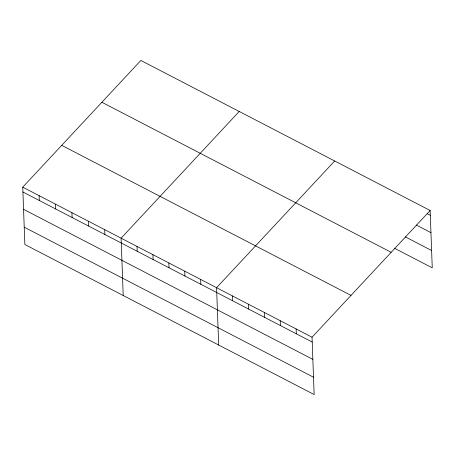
<?xml version="1.0" encoding="UTF-8"?>
<svg xmlns="http://www.w3.org/2000/svg" width="455" height="455" viewBox="0 0 455 455"><rect width="100%" height="100%" fill="white"/><g stroke="black" fill="none" stroke-linecap="round" stroke-linejoin="round"><path stroke-width="0.68" d="M430.146 210.5L312.039 337.212L314.143 394.548L24.854 244.5L22.75 187.164L140.857 60.452L430.146 210.5L432.25 267.836L394.309 248.157M239.216 111.469L121.11 238.181L123.208 295.517M334.681 160.985L216.574 287.696L218.679 345.032M427.268 213.748L430.328 215.334M416.274 225.043L430.959 232.664M405.303 236.862L431.613 250.512M101.88 102.267L391.169 252.315M61.726 145.35L351.015 295.397M22.75 187.164L312.039 337.212M22.926 191.999L312.215 342.052M23.563 209.323L312.852 359.376M24.217 227.176L313.506 377.223M296.131 328.959L296.307 333.799M280.217 320.707L280.394 325.547M264.304 312.454L264.486 317.289M248.396 304.202L248.572 309.036M232.482 295.949L232.664 300.783M200.661 279.444L200.843 284.278M184.753 271.191L184.929 276.026M168.839 262.939L169.021 267.773M152.931 254.686L153.107 259.521M137.018 246.434L137.194 251.268M104.713 229.678L104.895 234.513M88.321 221.175L88.497 226.01M71.93 212.673L72.106 217.507M55.538 204.17L55.715 209.004M39.141 195.667L39.318 200.501"/></g></svg>
